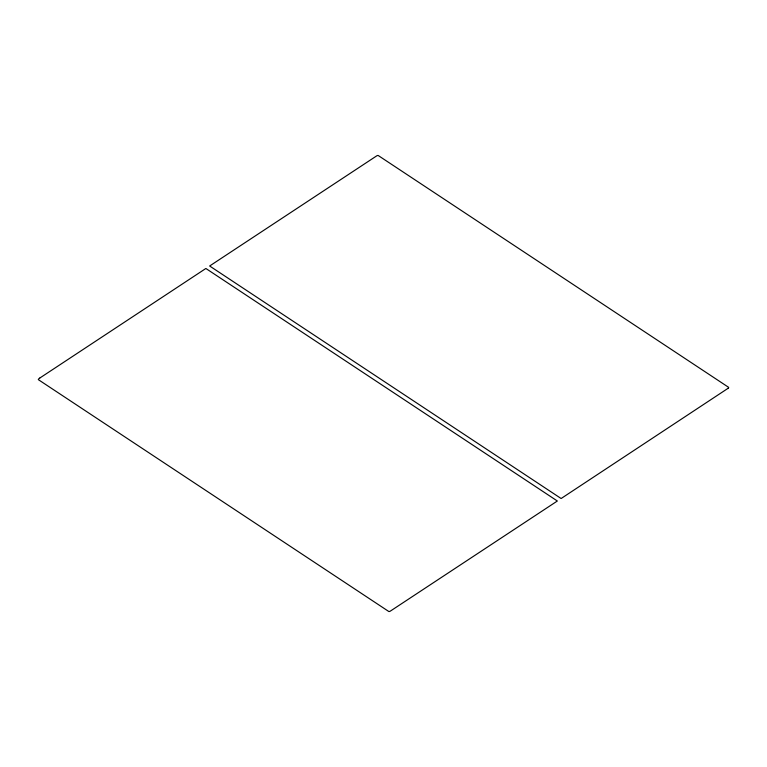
<?xml version="1.0" encoding="UTF-8"?>
<svg xmlns="http://www.w3.org/2000/svg" width="767" height="767" viewBox="0 0 767 767"><rect width="100%" height="100%" fill="white"/><g stroke="black" fill="none" stroke-linecap="round" stroke-linejoin="round"><path stroke-width="1.15" d="M39.721 378.093L39.05 378.61A1.429 0.585 -28.2 0 0 38.446 379.713L388.744 611.462A1.429 0.585 -28.2 0 0 390.413 611.059L557.35 501.004L205.872 268.479L39.721 378.093M727.95 388.39L561.128 498.521L209.65 265.996L376.587 155.941A1.429 0.585 -28.2 0 1 378.256 155.538L728.554 387.287A1.429 0.585 -28.2 0 1 727.95 388.39"/></g></svg>
